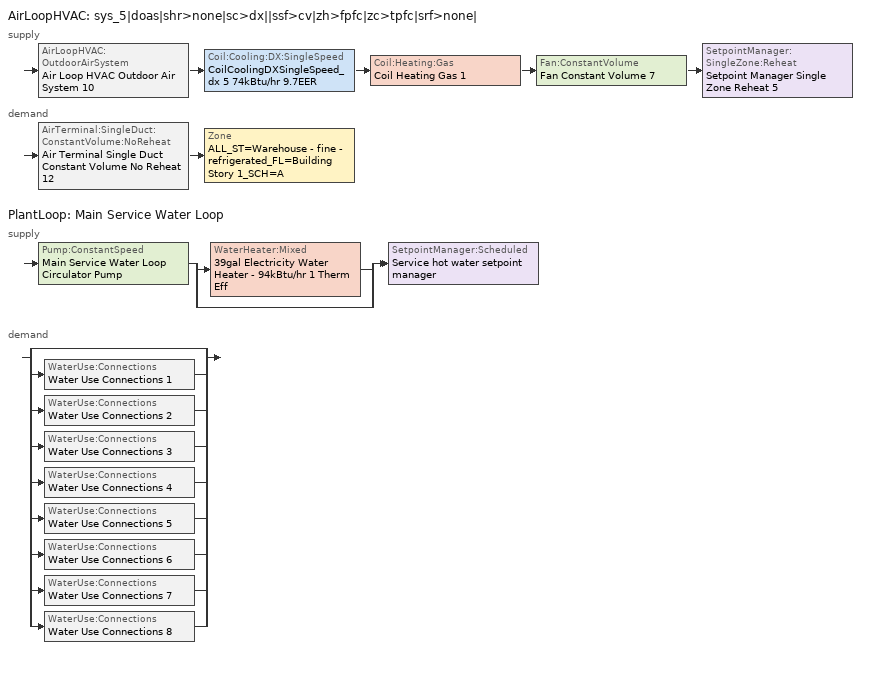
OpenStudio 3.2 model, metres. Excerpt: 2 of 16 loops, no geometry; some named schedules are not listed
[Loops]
AirLoopHVAC 'sys_5|doas|shr>none|sc>dx||ssf>cv|zh>fpfc|zc>tpfc|srf>none|'
 supply: AirLoopHVAC:OutdoorAirSystem 'Air Loop HVAC Outdoor Air System 10' > Coil:Cooling:DX:SingleSpeed 'CoilCoolingDXSingleSpeed_dx 5 74kBtu/hr 9.7EER' > Coil:Heating:Gas 'Coil Heating Gas 1' > Fan:ConstantVolume 'Fan Constant Volume 7' > SetpointManager:SingleZone:Reheat 'Setpoint Manager Single Zone Reheat 5'
 demand: AirTerminal:SingleDuct:ConstantVolume:NoReheat 'Air Terminal Single Duct Constant Volume No Reheat 12' > Zone 'ALL_ST=Warehouse - fine - refrigerated_FL=Building Story 1_SCH=A'
PlantLoop 'Main Service Water Loop'
 supply: Pump:ConstantSpeed 'Main Service Water Loop Circulator Pump' > split
  | WaterHeater:Mixed '39gal Electricity Water Heater - 94kBtu/hr 1 Therm Eff'
  | bypass
  join > SetpointManager:Scheduled 'Service hot water setpoint manager'
 demand: split
  | bypass
  | WaterUse:Connections 'Water Use Connections 1'
  | WaterUse:Connections 'Water Use Connections 2'
  | WaterUse:Connections 'Water Use Connections 3'
  | WaterUse:Connections 'Water Use Connections 4'
  | WaterUse:Connections 'Water Use Connections 5'
  | WaterUse:Connections 'Water Use Connections 6'
  | WaterUse:Connections 'Water Use Connections 7'
  | WaterUse:Connections 'Water Use Connections 8'
[Sizing:Zone]
ALL_ST=Warehouse - fine - refrigerated_FL=Building Story 1_SCH=A: Zone Cooling Design Supply Air Temperature Input Method=TemperatureDifference; Zone Cooling Design Supply Air Temperature {C}=14; Zone Cooling Design Supply Air Temperature Difference {deltaC}=11; Zone Heating Design Supply Air Temperature Input Method=TemperatureDifference; Zone Heating Design Supply Air Temperature {C}=40; Zone Heating Design Supply Air Temperature Difference {deltaC}=21; Zone Cooling Design Supply Air Humidity Ratio {kg-H2O/kg-air}=0.0085; Zone Heating Design Supply Air Humidity Ratio {kg-H2O/kg-air}=0.008; Zone Heating Sizing Factor=1.3; Zone Cooling Sizing Factor=1.1; Cooling Design Air Flow Method=DesignDay; Heating Design Air Flow Method=DesignDay; Account for Dedicated Outdoor Air System=No; Dedicated Outdoor Air System Control Strategy=NeutralSupplyAir; Dedicated Outdoor Air Low Setpoint Temperature for Design {C}=autosize; Dedicated Outdoor Air High Setpoint Temperature for Design {C}=autosize
[Zone equipment]
ALL_ST=Warehouse - fine - refrigerated_FL=Building Story 1_SCH=A: Zone HVAC Four Pipe Fan Coil 1, Air Terminal Single Duct Constant Volume No Reheat 12
[PlantLoop]
Main Service Water Loop: Glycol Concentration=0; Maximum Loop Temperature {C}=60; Minimum Loop Temperature {C}=10; Plant Loop Volume {m3}=Autocalculate; Load Distribution Scheme=Optimal
[Sizing:Plant]
Main Service Water Loop: Loop Type=Heating; Design Loop Exit Temperature {C}=60; Loop Design Temperature Difference {deltaC}=5; Sizing Option=NonCoincident; Zone Timesteps in Averaging Window=1; Coincident Sizing Factor Mode=None
[AirLoopHVAC]
sys_5|doas|shr>none|sc>dx||ssf>cv|zh>fpfc|zc>tpfc|srf>none|: Availability Schedule=sys_5|doas|shr>none|sc>dx||ssf>cv|zh>fpfc|zc>tpfc|srf>none| Occ Sch; Design Supply Air Flow Rate {m3/s}=autosize; Design Return Air Flow Fraction of Supply Air Flow=1
[Sizing:System]
sys_5|doas|shr>none|sc>dx||ssf>cv|zh>fpfc|zc>tpfc|srf>none|: Type of Load to Size On=Sensible; Design Outdoor Air Flow Rate {m3/s}=Autosize; Central Heating Maximum System Air Flow Ratio=1; Preheat Design Temperature {C}=7; Preheat Design Humidity Ratio {kg-H2O/kg-Air}=0.008; Precool Design Temperature {C}=13; Precool Design Humidity Ratio {kg-H2O/kg-Air}=0.008; Central Cooling Design Supply Air Temperature {C}=13; Central Heating Design Supply Air Temperature {C}=13.1; Sizing Option=NonCoincident; 100% Outdoor Air in Cooling=No; 100% Outdoor Air in Heating=No; Central Cooling Design Supply Air Humidity Ratio {kg-H2O/kg-Air}=0.0085; Central Heating Design Supply Air Humidity Ratio {kg-H2O/kg-Air}=0.008; Cooling Design Air Flow Method=DesignDay; Cooling Design Air Flow Rate {m3/s}=0; Heating Design Air Flow Method=DesignDay; Heating Design Air Flow Rate {m3/s}=0; System Outdoor Air Method=ZoneSum; Zone Maximum Outdoor Air Fraction=1; Cooling Supply Air Flow Rate Per Floor Area {m3/s-m2}=0.00996765; Cooling Fraction of Autosized Cooling Supply Air Flow Rate=1; Cooling Supply Air Flow Rate Per Unit Cooling Capacity {m3/s-W}=3.94755e-05; Heating Supply Air Flow Rate Per Floor Area {m3/s-m2}=0.00996765; Heating Fraction of Autosized Heating Supply Air Flow Rate=1; Heating Fraction of Autosized Cooling Supply Air Flow Rate=1; Heating Supply Air Flow Rate Per Unit Heating Capacity {m3/s-W}=3.15882e-05; Cooling Design Capacity Method=CoolingDesignCapacity; Cooling Design Capacity {W}=autosize; Cooling Design Capacity Per Floor Area {W/m2}=234.7; Fraction of Autosized Cooling Design Capacity=1; Heating Design Capacity Method=HeatingDesignCapacity; Heating Design Capacity {W}=autosize; Heating Design Capacity Per Floor Area {W/m2}=157; Fraction of Autosized Heating Design Capacity=1; Central Cooling Capacity Control Method=OnOff
[Fan:ConstantVolume]
Fan Constant Volume 7: Availability Schedule=Always On Discrete; Fan Total Efficiency=0.39975; Pressure Rise {Pa}=640; Maximum Flow Rate {m3/s}=AutoSize; Motor Efficiency=0.615
[Coil:Cooling:DX:SingleSpeed]
CoilCoolingDXSingleSpeed_dx 5 74kBtu/hr 9.7EER: Availability Schedule=tpfc_clg_availability; Rated Total Cooling Capacity {W}=autosize; Rated Sensible Heat Ratio=autosize; Rated COP {W/W}=3.36599; Rated Air Flow Rate {m3/s}=autosize; Rated Evaporator Fan Power Per Volume Flow Rate {W/(m3/s)}=773.3; Total Cooling Capacity Function of Temperature Curve=DXCOOL-NECB2011-REF-CAPFT; Total Cooling Capacity Function of Flow Fraction Curve=DXCOOL-NECB2011-REF-CAPFFLOW; Energy Input Ratio Function of Temperature Curve=DXCOOL-NECB2011-REF-COOLEIRFT; Energy Input Ratio Function of Flow Fraction Curve=DXCOOL-NECB2011-REF-COOLEIRFFLOW; Part Load Fraction Correlation Curve=DXCOOL-NECB2011-REF-COOLPLFFPLR; Minimum Outdoor Dry-Bulb Temperature for Compressor Operation {C}=-25; Condenser Type=AirCooled; Evaporative Condenser Effectiveness=0; Evaporative Condenser Air Flow Rate {m3/s}=Autosize; Evaporative Condenser Pump Rated Power Consumption {W}=Autosize; Crankcase Heater Capacity {W}=0; Maximum Outdoor Dry-Bulb Temperature for Crankcase Heater Operation {C}=0; Basin Heater Capacity {W/K}=0; Basin Heater Setpoint Temperature {C}=10
[Controller:OutdoorAir]
Controller Outdoor Air 10: Minimum Outdoor Air Flow Rate {m3/s}=autosize; Maximum Outdoor Air Flow Rate {m3/s}=Autosize; Economizer Control Type=DifferentialEnthalpy; Economizer Control Action Type=ModulateFlow; Lockout Type=NoLockout; Minimum Limit Type=FixedMinimum; Minimum Outdoor Air Schedule=sys_5|doas|shr>none|sc>dx||ssf>cv|zh>fpfc|zc>tpfc|srf>none| Occ Sch; Controller Mechanical Ventilation=Controller Mechanical Ventilation 10; High Humidity Control=No; Heat Recovery Bypass Control Type=BypassWhenWithinEconomizerLimits
[Controller:MechanicalVentilation]
Controller Mechanical Ventilation 10: Availability Schedule=Always On Discrete; System Outdoor Air Method=ZoneSum
[AirLoopHVAC:OutdoorAirSystem]
Air Loop HVAC Outdoor Air System 10: Controller=Controller Outdoor Air 10
[SetpointManager:Scheduled]
Service hot water setpoint manager: Control Variable=Temperature; Schedule=Service Water Loop Temp - 140F
[AirTerminal:SingleDuct:ConstantVolume:NoReheat]
Air Terminal Single Duct Constant Volume No Reheat 12: Availability Schedule=Always On Discrete; Maximum Air Flow Rate {m3/s}=AutoSize
[SetpointManager:SingleZone:Reheat]
Setpoint Manager Single Zone Reheat 5: Minimum Supply Air Temperature {C}=13.1; Maximum Supply Air Temperature {C}=13; Control Zone=ALL_ST=Warehouse - fine - refrigerated_FL=Building Story 1_SCH=A
[Pump:ConstantSpeed]
Main Service Water Loop Circulator Pump: Rated Flow Rate {m3/s}=autosize; Rated Pump Head {Pa}=114259; Rated Power Consumption {W}=autosize; Motor Efficiency=0.7; Fraction of Motor Inefficiencies to Fluid Stream=0; Pump Control Type=Intermittent; Design Power Sizing Method=PowerPerFlowPerPressure; Design Electric Power per Unit Flow Rate {W/(m3/s)}=348701.1; Design Shaft Power per Unit Flow Rate per Unit Head {W-s/m3-Pa}=1.28205
[Coil:Heating:Gas]
Coil Heating Gas 1: Availability Schedule=Always On Discrete; Gas Burner Efficiency=0.924; Nominal Capacity {W}=AutoSize; Parasitic Electric Load {W}=0; Part Load Fraction Correlation Curve=FURNACE-EFFPLR-NECB2011; Parasitic Gas Load {W}=0
[WaterHeater:Mixed]
39gal Electricity Water Heater - 94kBtu/hr 1 Therm Eff: Tank Volume {m3}=0.147709; Setpoint Temperature Schedule=Service Water Loop Temp - 140F; Deadband Temperature Difference {deltaC}=2; Maximum Temperature Limit {C}=60; Heater Control Type=Cycle; Heater Maximum Capacity {W}=27453.4; Heater Fuel Type=Electricity; Heater Thermal Efficiency=1; Off Cycle Parasitic Fuel Consumption Rate {W}=27.0702; Off Cycle Parasitic Fuel Type=Electricity; Off Cycle Parasitic Heat Fraction to Tank=0.8; On Cycle Parasitic Fuel Consumption Rate {W}=27.0702; On Cycle Parasitic Fuel Type=Electricity; On Cycle Parasitic Heat Fraction to Tank=0; Ambient Temperature Indicator=Schedule; Ambient Temperature Schedule=Water Heater Ambient Temp Schedule - 70.0f; Off Cycle Loss Coefficient to Ambient Temperature {W/K}=1.79836; On Cycle Loss Coefficient to Ambient Temperature {W/K}=1.79836; Use Side Effectiveness=1; Source Side Effectiveness=1; Use Side Design Flow Rate {m3/s}=autosize; Source Side Design Flow Rate {m3/s}=autosize; Indirect Water Heating Recovery Time {hr}=1.5; Source Side Flow Control Mode=IndirectHeatPrimarySetpoint
[WaterHeater:Sizing]
39gal Electricity Water Heater - 94kBtu/hr 1 Therm Eff: Design Mode=PeakDraw; Time Storage Can Meet Peak Draw {hr}=0.538503; Time for Tank Recovery {hr}=0; Nominal Tank Volume for Autosizing Plant Connections {m3}=1
[WaterUse:Connections] Drain Water Heat Exchanger Type=None; Drain Water Heat Exchanger Destination=Plant
Name | Water Use Equipment Name 1
Water Use Connections 1 | Space 01 Service Water Use 0.02gal/min
Water Use Connections 2 | Space 10 Service Water Use 0.01gal/min
Water Use Connections 3 | Space 11 Service Water Use 0.05gal/min
Water Use Connections 4 | Space 12 Service Water Use 0.06gal/min
Water Use Connections 5 | Space 16 Service Water Use 0.46gal/min
Water Use Connections 6 | Space 23 Service Water Use 0.08gal/min
Water Use Connections 7 | Space 24 Service Water Use 0.06gal/min
Water Use Connections 8 | Space 40 Service Water Use 0.17gal/min
[WaterUse:Equipment:Definition]
Name | Peak Flow Rate {m3/s} | Target Temperature Schedule | Sensible Fraction Schedule | Latent Fraction Schedule
Space 01 Service Water Use Def 0.02gal/min | 1.57228e-06 | Schedule Ruleset 5 | Schedule Ruleset 3 | Schedule Ruleset 4
Space 10 Service Water Use Def 0.01gal/min | 4.64342e-07 | Schedule Ruleset 8 | Schedule Ruleset 6 | Schedule Ruleset 7
Space 11 Service Water Use Def 0.05gal/min | 3.15082e-06 | Schedule Ruleset 11 | Schedule Ruleset 9 | Schedule Ruleset 10
Space 12 Service Water Use Def 0.06gal/min | 3.91676e-06 | Schedule Ruleset 14 | Schedule Ruleset 12 | Schedule Ruleset 13
Space 16 Service Water Use Def 0.46gal/min | 2.90169e-05 | Schedule Ruleset 17 | Schedule Ruleset 15 | Schedule Ruleset 16
Space 23 Service Water Use Def 0.08gal/min | 4.8204e-06 | Schedule Ruleset 20 | Schedule Ruleset 18 | Schedule Ruleset 19
Space 24 Service Water Use Def 0.06gal/min | 3.64284e-06 | Schedule Ruleset 23 | Schedule Ruleset 21 | Schedule Ruleset 22
Space 40 Service Water Use Def 0.17gal/min | 1.04915e-05 | Schedule Ruleset 26 | Schedule Ruleset 24 | Schedule Ruleset 25
[WaterUse:Equipment]
Name | Water Use Equipment Definition | Space | Flow Rate Fraction Schedule
Space 01 Service Water Use 0.02gal/min | Space 01 Service Water Use Def 0.02gal/min | Space 01 | NECB-A-Service Water Heating
Space 10 Service Water Use 0.01gal/min | Space 10 Service Water Use Def 0.01gal/min | Space 10 | NECB-C-Service Water Heating
Space 11 Service Water Use 0.05gal/min | Space 11 Service Water Use Def 0.05gal/min | Space 11 | NECB-A-Service Water Heating
Space 12 Service Water Use 0.06gal/min | Space 12 Service Water Use Def 0.06gal/min | Space 12 | NECB-G-Service Water Heating
Space 16 Service Water Use 0.46gal/min | Space 16 Service Water Use Def 0.46gal/min | Space 16 | NECB-B-Service Water Heating
Space 23 Service Water Use 0.08gal/min | Space 23 Service Water Use Def 0.08gal/min | Space 23 | NECB-I-Service Water Heating
Space 24 Service Water Use 0.06gal/min | Space 24 Service Water Use Def 0.06gal/min | Space 24 | NECB-C-Service Water Heating
Space 40 Service Water Use 0.17gal/min | Space 40 Service Water Use Def 0.17gal/min | Space 40 | NECB-H-Service Water Heating
[Schedule:Ruleset]
tpfc_clg_availability: Default Day Schedule=Schedule Day 7
Service Water Loop Temp - 140F: Default Day Schedule=Service Water Loop Temp - 140F Default
Water Heater Ambient Temp Schedule - 70.0f: Default Day Schedule=Water Heater Ambient Temp Schedule - 70.0f Default
Schedule Ruleset 3: Default Day Schedule=Schedule Day 12
Schedule Ruleset 4: Default Day Schedule=Schedule Day 13
Schedule Ruleset 5: Default Day Schedule=Schedule Day 14
NECB-A-Service Water Heating: Default Day Schedule=NECB-A-Service Water Heating Default
Schedule Ruleset 6: Default Day Schedule=Schedule Day 15
Schedule Ruleset 7: Default Day Schedule=Schedule Day 16
Schedule Ruleset 8: Default Day Schedule=Schedule Day 17
NECB-C-Service Water Heating: Default Day Schedule=NECB-C-Service Water Heating Default
Schedule Ruleset 9: Default Day Schedule=Schedule Day 18
Schedule Ruleset 10: Default Day Schedule=Schedule Day 19
Schedule Ruleset 11: Default Day Schedule=Schedule Day 20
Schedule Ruleset 12: Default Day Schedule=Schedule Day 21
Schedule Ruleset 13: Default Day Schedule=Schedule Day 22
Schedule Ruleset 14: Default Day Schedule=Schedule Day 23
NECB-G-Service Water Heating: Default Day Schedule=NECB-G-Service Water Heating Default
Schedule Ruleset 15: Default Day Schedule=Schedule Day 24
Schedule Ruleset 16: Default Day Schedule=Schedule Day 25
Schedule Ruleset 17: Default Day Schedule=Schedule Day 26
NECB-B-Service Water Heating: Default Day Schedule=NECB-B-Service Water Heating Default
Schedule Ruleset 18: Default Day Schedule=Schedule Day 27
Schedule Ruleset 19: Default Day Schedule=Schedule Day 28
Schedule Ruleset 20: Default Day Schedule=Schedule Day 29
NECB-I-Service Water Heating: Default Day Schedule=NECB-I-Service Water Heating Default
Schedule Ruleset 21: Default Day Schedule=Schedule Day 30
Schedule Ruleset 22: Default Day Schedule=Schedule Day 31
Schedule Ruleset 23: Default Day Schedule=Schedule Day 32
Schedule Ruleset 24: Default Day Schedule=Schedule Day 33
Schedule Ruleset 25: Default Day Schedule=Schedule Day 34
Schedule Ruleset 26: Default Day Schedule=Schedule Day 35
NECB-H-Service Water Heating: Default Day Schedule=NECB-H-Service Water Heating Default
sys_5|doas|shr>none|sc>dx||ssf>cv|zh>fpfc|zc>tpfc|srf>none| Occ Sch: Default Day Schedule=sys_5|doas|shr>none|sc>dx||ssf>cv|zh>fpfc|zc>tpfc|srf>none| Occ Sch Default; Summer Design Day Schedule=sys_5|doas|shr>none|sc>dx||ssf>cv|zh>fpfc|zc>tpfc|srf>none| Occ Sch Summer Design Day; Winter Design Day Schedule=sys_5|doas|shr>none|sc>dx||ssf>cv|zh>fpfc|zc>tpfc|srf>none| Occ Sch Winter Design Day
[Schedule:Day]
Schedule Day 7; tpfc_clg_availability_sch_rule_day; tpfc_clg_availability_sch_rule_day 2; sys_5|doas|shr>none|sc>dx||ssf>cv|zh>fpfc|zc>tpfc|srf>none| Occ Sch Sunday: 24, 0, 0
tpfc_clg_availability_sch_rule_day 1; sys_5|doas|shr>none|sc>dx||ssf>cv|zh>fpfc|zc>tpfc|srf>none| Occ Sch Winter Design Day; sys_5|doas|shr>none|sc>dx||ssf>cv|zh>fpfc|zc>tpfc|srf>none| Occ Sch Summer Design Day: 24, 0, 1
Service Water Loop Temp - 140F Default; Schedule Day 14; Schedule Day 17; Schedule Day 20; Schedule Day 23; Schedule Day 26; Schedule Day 29; Schedule Day 32; Schedule Day 35: 24, 0, 60
Water Heater Ambient Temp Schedule - 70.0f Default: 24, 0, 21.1111
Schedule Day 12; Schedule Day 15; Schedule Day 18; Schedule Day 21; Schedule Day 24; Schedule Day 27; Schedule Day 30; Schedule Day 33: 24, 0, 0.2
Schedule Day 13; NECB-A-Service Water Heating Sat Day; NECB-A-Service Water Heating Sun|Hol Day; Schedule Day 16; Schedule Day 19; Schedule Day 22; Schedule Day 25; Schedule Day 28; Schedule Day 31; Schedule Day 34: 24, 0, 0.05
NECB-A-Service Water Heating Default; NECB-A-Service Water Heating Default|Wkdy Day: 7, 0, 0.05, 8, 0, 0.1, 10, 0, 0.5, 16, 0, 0.9, 17, 0, 0.7, 18, 0, 0.5, 19, 0, 0.3, 22, 0, 0.2, 24, 0, 0.05
NECB-C-Service Water Heating Default; NECB-C-Service Water Heating Default|Wkdy Day: 8, 0, 0.05, 9, 0, 0.1, 10, 0, 0.2, 11, 0, 0.3, 12, 0, 0.4, 16, 0, 0.8, 17, 0, 0.6, 18, 0, 0.4, 19, 0, 0.3, 21, 0, 0.2, 24, 0, 0.05
NECB-C-Service Water Heating Sat Day: 8, 0, 0.05, 9, 0, 0.1, 10, 0, 0.2, 11, 0, 0.3, 12, 0, 0.5, 16, 0, 0.9, 17, 0, 0.7, 18, 0, 0.5, 19, 0, 0.3, 21, 0, 0.2, 24, 0, 0.05
NECB-C-Service Water Heating Sun|Hol Day: 10, 0, 0.05, 11, 0, 0.1, 12, 0, 0.2, 13, 0, 0.4, 15, 0, 0.8, 16, 0, 0.6, 17, 0, 0.4, 18, 0, 0.3, 19, 0, 0.2, 24, 0, 0.05
NECB-G-Service Water Heating Default; NECB-G-Service Water Heating Default|Wkdy Day: 1, 0, 0.1, 6, 0, 0.05, 7, 0, 0.2, 8, 0, 0.8, 9, 0, 0.7, 10, 0, 0.5, 11, 0, 0.4, 14, 0, 0.2, 15, 0, 0.3, 17, 0, 0.5, 19, 0, 0.7, 21, 0, 0.4, 23, 0, 0.2, 24, 0, 0.1
NECB-G-Service Water Heating Sat Day: 1, 0, 0.1, 7, 0, 0.05, 8, 0, 0.2, 11, 0, 0.5, 15, 0, 0.3, 16, 0, 0.7, 17, 0, 0.9, 19, 0, 0.7, 20, 0, 0.6, 21, 0, 0.5, 22, 0, 0.4, 23, 0, 0.3, 24, 0, 0.2
NECB-G-Service Water Heating Sun|Hol Day: 1, 0, 0.1, 8, 0, 0.05, 9, 0, 0.2, 11, 0, 0.3, 13, 0, 0.2, 14, 0, 0.3, 15, 0, 0.4, 16, 0, 0.5, 17, 0, 0.6, 18, 0, 0.7, 19, 0, 0.4, 20, 0, 0.3, 24, 0, 0.2
NECB-B-Service Water Heating Default; NECB-B-Service Water Heating Default|Wkdy Day: 1, 0, 0.6, 2, 0, 0.5, 9, 0, 0.05, 11, 0, 0.7, 12, 0, 0.4, 13, 0, 0.5, 15, 0, 0.6, 16, 0, 0.4, 18, 0, 0.3, 19, 0, 0.4, 20, 0, 0.5, 22, 0, 0.8, 24, 0, 0.9
NECB-B-Service Water Heating Sat Day: 1, 0, 0.7, 2, 0, 0.6, 9, 0, 0.05, 11, 0, 0.7, 12, 0, 0.4, 13, 0, 0.5, 15, 0, 0.6, 16, 0, 0.4, 18, 0, 0.3, 19, 0, 0.4, 20, 0, 0.5, 22, 0, 0.8, 24, 0, 0.9
NECB-B-Service Water Heating Sun|Hol Day: 1, 0, 0.5, 2, 0, 0.6, 9, 0, 0.05, 11, 0, 0.7, 12, 0, 0.4, 13, 0, 0.5, 15, 0, 0.6, 16, 0, 0.4, 18, 0, 0.3, 19, 0, 0.4, 20, 0, 0.5, 22, 0, 0.8, 24, 0, 0.5
NECB-I-Service Water Heating Default; NECB-I-Service Water Heating Default|Wkdy Day: 1, 0, 0.2, 15, 0, 0.05, 18, 0, 0.2, 19, 0, 0.4, 22, 0, 0.9, 23, 0, 0.8, 24, 0, 0.6
NECB-I-Service Water Heating Sat Day: 1, 0, 0.2, 10, 0, 0.05, 13, 0, 0.2, 14, 0, 0.4, 15, 0, 0.8, 16, 0, 0.9, 17, 0, 0.8, 18, 0, 0.6, 20, 0, 0.4, 22, 0, 0.9, 23, 0, 0.8, 24, 0, 0.6
NECB-I-Service Water Heating Sun|Hol Day: 7, 0, 0.05, 8, 0, 0.1, 9, 0, 0.2, 11, 0, 0.4, 12, 0, 0.2, 13, 0, 0.1, 24, 0, 0.05
NECB-H-Service Water Heating Default: 24, 0, 0.9
sys_5|doas|shr>none|sc>dx||ssf>cv|zh>fpfc|zc>tpfc|srf>none| Occ Sch Default: 8, 0, 0, 19, 0, 1, 24, 0, 0
[Schedule:Rule] Date Specification Type=DateRange; Start Day=1
Name | Schedule Ruleset | Rule Order | Day Schedule | Apply Sunday | Apply Monday | Apply Tuesday | Apply Wednesday | Apply Thursday | Apply Friday | Apply Saturday | Start Month | End Month | End Day
tpfc_clg_availability_sch_rule | tpfc_clg_availability | 2 | tpfc_clg_availability_sch_rule_day | Yes | Yes | Yes | Yes | Yes | Yes | Yes | 1 | 6 | 30
tpfc_clg_availability_sch_rule 1 | tpfc_clg_availability | 1 | tpfc_clg_availability_sch_rule_day 1 | Yes | Yes | Yes | Yes | Yes | Yes | Yes | 7 | 10 | 31
tpfc_clg_availability_sch_rule 2 | tpfc_clg_availability | 0 | tpfc_clg_availability_sch_rule_day 2 | Yes | Yes | Yes | Yes | Yes | Yes | Yes | 11 | 12 | 31
Schedule Rule 137 | NECB-A-Service Water Heating | 2 | NECB-A-Service Water Heating Default|Wkdy Day |  | Yes | Yes | Yes | Yes | Yes |  | 1 | 12 | 31
Schedule Rule 138 | NECB-A-Service Water Heating | 1 | NECB-A-Service Water Heating Sat Day |  |  |  |  |  |  | Yes | 1 | 12 | 31
Schedule Rule 139 | NECB-A-Service Water Heating | 0 | NECB-A-Service Water Heating Sun|Hol Day | Yes |  |  |  |  |  |  | 1 | 12 | 31
Schedule Rule 140 | NECB-C-Service Water Heating | 2 | NECB-C-Service Water Heating Default|Wkdy Day |  | Yes | Yes | Yes | Yes | Yes |  | 1 | 12 | 31
Schedule Rule 141 | NECB-C-Service Water Heating | 1 | NECB-C-Service Water Heating Sat Day |  |  |  |  |  |  | Yes | 1 | 12 | 31
Schedule Rule 142 | NECB-C-Service Water Heating | 0 | NECB-C-Service Water Heating Sun|Hol Day | Yes |  |  |  |  |  |  | 1 | 12 | 31
Schedule Rule 143 | NECB-G-Service Water Heating | 2 | NECB-G-Service Water Heating Default|Wkdy Day |  | Yes | Yes | Yes | Yes | Yes |  | 1 | 12 | 31
Schedule Rule 144 | NECB-G-Service Water Heating | 1 | NECB-G-Service Water Heating Sat Day |  |  |  |  |  |  | Yes | 1 | 12 | 31
Schedule Rule 145 | NECB-G-Service Water Heating | 0 | NECB-G-Service Water Heating Sun|Hol Day | Yes |  |  |  |  |  |  | 1 | 12 | 31
Schedule Rule 146 | NECB-B-Service Water Heating | 2 | NECB-B-Service Water Heating Default|Wkdy Day |  | Yes | Yes | Yes | Yes | Yes |  | 1 | 12 | 31
Schedule Rule 147 | NECB-B-Service Water Heating | 1 | NECB-B-Service Water Heating Sat Day |  |  |  |  |  |  | Yes | 1 | 12 | 31
Schedule Rule 148 | NECB-B-Service Water Heating | 0 | NECB-B-Service Water Heating Sun|Hol Day | Yes |  |  |  |  |  |  | 1 | 12 | 31
Schedule Rule 149 | NECB-I-Service Water Heating | 2 | NECB-I-Service Water Heating Default|Wkdy Day |  | Yes | Yes | Yes | Yes | Yes |  | 1 | 12 | 31
Schedule Rule 150 | NECB-I-Service Water Heating | 1 | NECB-I-Service Water Heating Sat Day |  |  |  |  |  |  | Yes | 1 | 12 | 31
Schedule Rule 151 | NECB-I-Service Water Heating | 0 | NECB-I-Service Water Heating Sun|Hol Day | Yes |  |  |  |  |  |  | 1 | 12 | 31
Schedule Rule 152 | NECB-H-Service Water Heating | 2 | NECB-H-Service Water Heating Default|Wkdy Day |  | Yes | Yes | Yes | Yes | Yes |  | 1 | 12 | 31
Schedule Rule 153 | NECB-H-Service Water Heating | 1 | NECB-H-Service Water Heating Sat Day |  |  |  |  |  |  | Yes | 1 | 12 | 31
Schedule Rule 154 | NECB-H-Service Water Heating | 0 | NECB-H-Service Water Heating Sun|Hol Day | Yes |  |  |  |  |  |  | 1 | 12 | 31
sys_5|doas|shr>none|sc>dx||ssf>cv|zh>fpfc|zc>tpfc|srf>none| Occ Sch Sunday Rule | sys_5|doas|shr>none|sc>dx||ssf>cv|zh>fpfc|zc>tpfc|srf>none| Occ Sch | 0 | sys_5|doas|shr>none|sc>dx||ssf>cv|zh>fpfc|zc>tpfc|srf>none| Occ Sch Sunday | Yes |  |  |  |  |  | Yes | 1 | 12 | 31
[Schedule:Constant]
Always On Discrete: Value=1
[Curve:Biquadratic] Minimum Value of x=13; Maximum Value of x=24; Minimum Value of y=24; Maximum Value of y=46
Name | Coefficient1 Constant | Coefficient2 x | Coefficient3 x**2 | Coefficient4 y | Coefficient5 y**2 | Coefficient6 x*y
DXCOOL-NECB2011-REF-CAPFT | 0.867905 | 0.0142459 | 0.00055436 | -0.0075575 | 3.3e-05 | -0.0001918
DXCOOL-NECB2011-REF-COOLEIRFT | 0.114171 | 0.0281822 | -0.0004199 | 0.0214108 | 0.000161028 | -0.000679104
[Curve:Quadratic] Minimum Value of x=0.5; Maximum Value of x=1.5
Name | Coefficient1 Constant | Coefficient2 x | Coefficient3 x**2
DXCOOL-NECB2011-REF-CAPFFLOW | 0.8 | 0.2 | 0
DXCOOL-NECB2011-REF-COOLEIRFFLOW | 1.1552 | -0.1808 | 0.0256
[Curve:Cubic] Maximum Value of x=1
Name | Coefficient1 Constant | Coefficient2 x | Coefficient3 x**2 | Coefficient4 x**3 | Minimum Value of x
DXCOOL-NECB2011-REF-COOLPLFFPLR | 0.0277 | 4.9151 | -8.184 | 4.2702 | 0.7
FURNACE-EFFPLR-NECB2011 | 0.722 | 0.8211 | -1.0396 | 0.5 | 0
